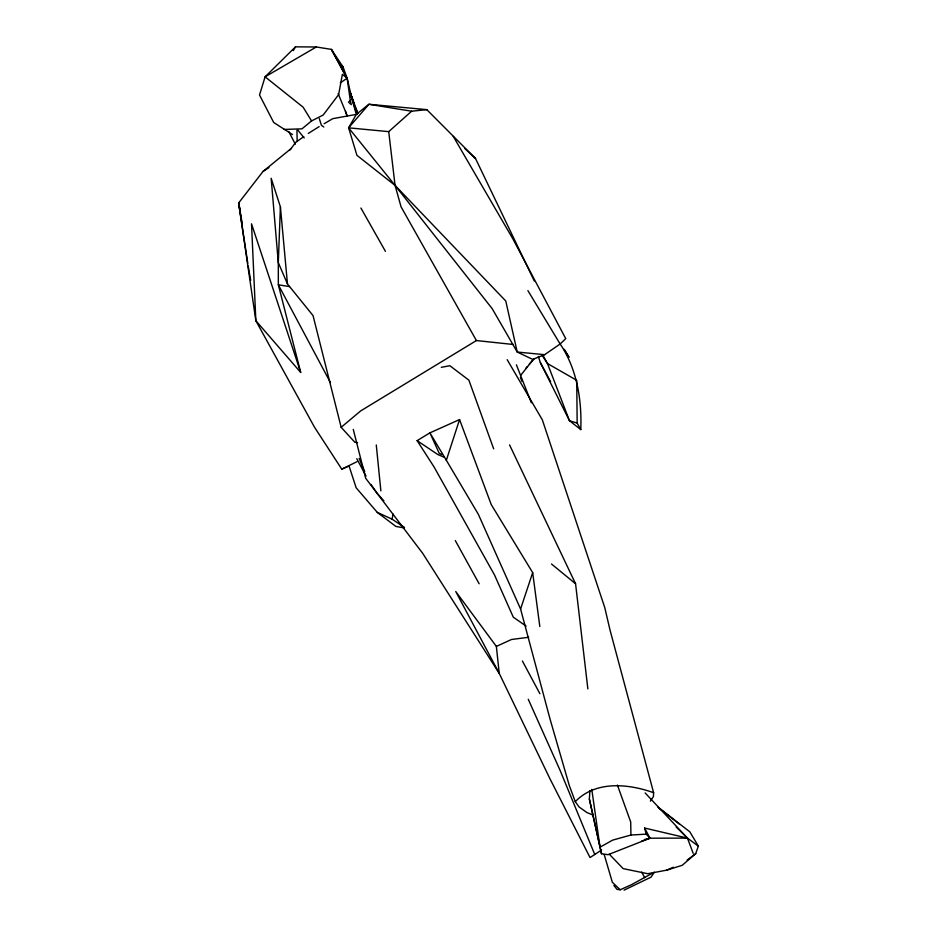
<?xml version="1.0" encoding="UTF-8"?>
<svg xmlns="http://www.w3.org/2000/svg" width="937" height="937" viewBox="0 0 937 937"><rect width="100%" height="100%" fill="white"/><g stroke="black" fill="none" stroke-linecap="round" stroke-linejoin="round"><path stroke-width="1.41" d="M357.618 442.604L354.854 442.287L341.162 427.307L313.04 315.593L287.472 283.981L278.301 262.629L271.156 178.276L280.409 206.866L278.301 262.629L278.348 284.801L300.683 372.422L255.848 320.712L238.654 202.954L263.051 171.424L291.512 148.245M507.175 359.667L542.347 419.881L604.763 607.586L610.034 630.097L653.616 792.714L653.429 796.555L650.383 801.135M538.342 356.458L540.333 362.537L569.473 420.725L580.776 429.603C581.959 399.912 576.876 368.393 559.822 343.516M609.366 854.275L623.14 868.622L647.725 873.706L666.746 870.145L682.253 865.284L695.734 853.607L698.346 846.146L687.465 838.111L650.02 838.193L608.066 854.696L601.507 853.748L589.361 799.027L589.912 790.559M404.526 527.461L392.064 519.157L393.048 514.05M593.18 815.108L586.937 812.566L579.078 806.968L575.283 801.65L569.263 785.417L550.007 718.948L520.585 609.015L478.338 514.296L446.34 460.266L459.563 419.565L429.919 432.859L417.117 440.636L434.03 466.895L494.56 575.072L513.3 617.178L526.125 626.092M520.585 609.015L532.684 572.636L491.222 504.539L459.563 419.565M453.239 136.357L513.125 239.322L565.749 338.644L560.127 344.008L544.62 354.678L532.731 359.41L517.224 352.043L505.781 301L395.063 185.397L356.938 155.331L348.611 127.83L356.294 114.408L368.932 104.276L426.78 109.641L475.516 158.494L534.301 281.006M293.281 50.598L295.495 46.85L316.296 46.979L331.37 49.38L343.094 67.007L347.358 79.013L352.054 99.31M289.966 150.025L295.729 142.342L303.729 136.661M520.773 375.245L533.903 358.777L529.264 364.247M525.563 368.628L527.414 366.437M544.62 354.678L517.224 352.043L492.23 308.73L395.063 185.397L348.611 127.83L368.932 104.276L411.636 111.21L426.78 109.641M348.423 102.25L350.286 100.376L347.135 78.216L331.37 49.38L347.358 79.013M295.495 46.85L265.101 76.822L259.526 95L273.698 122.489L292.485 134.553M575.283 801.65C595.604 780.486 628.247 783.648 653.616 792.714M348.611 127.83L388.714 131.637L411.636 111.21M341.162 427.307L360.663 410.921L476.406 340.553L513.312 344.488M340.283 82.866L347.135 78.216L342.38 74.339L338.62 94.637L323.183 115.028L311.564 120.92L301.96 128.849L284.192 129.423M601.589 849.976L590.041 857.554L549.785 778.436L499.222 673.352L455.745 591.528L496.364 646.413L499.222 673.352L422.61 553.205L365.688 478.28L353.272 429.392M687.114 860.107L695.734 853.607M308.308 133.405L319.166 126.624M263.051 171.424L268.931 167.606M316.296 46.979L265.101 76.822L303.131 107.193L311.564 120.92M324.12 123.731L332.787 118.659L356.294 114.408M613.887 885.512L617.073 889.412L620.212 889.775L631.362 884.739L654.331 872.206L651.004 877.173L624.077 890.15M300.683 372.422L251.526 223.814L255.848 320.712L314.527 427.249L341.771 469.168L349.302 465.912M356.938 461.718L341.771 469.168M496.364 646.413L511.497 639.491L528.667 637.277M666.746 870.145L673.34 867.229M641.587 841.133L650.02 838.193L644.621 828.039L687.465 838.111L693.157 853.302M644.492 839.517L650.02 838.193L646.19 834.153L630.929 835.019L612.622 840.149L600.02 847.189L591.786 789.364M441.292 367.327L449.854 365.723L468.887 380.164L493.658 448.846M289.521 286.581L278.348 284.801L330.468 382.647M404.257 527.964L395.847 526.407L377.271 512.375L356.165 487.79L348.962 465.748M580.776 429.603L577.169 423.079L569.473 420.725L547.477 363.544L542.546 354.619M444.173 457.244L437.696 454.457L417.117 440.636M377.271 512.375L392.064 519.157M441.561 454.504L439.184 453.25L429.919 432.859L446.34 460.266M323.78 127.022L321.426 125.289L319.283 118.601M657.715 806.933L689.843 831.833L698.346 846.146M658.746 807.858L679.173 823.951M551.495 564.004L575.564 583.751L587.862 688.894M349.372 103.035L351.27 104.628L350.286 100.376M341.536 65.567L343.094 67.007M464.811 148.514L475.516 158.494M620.212 889.775L612.353 882.279L604.236 854.673M676.198 827.031L687.465 838.111L645.124 792.936M383.865 500.827L377.096 493.354L370.982 484.441M297.825 130.091L304.174 137.95M542.031 355.193L547.477 363.544L576.723 380.305L577.169 423.079M527.894 290.611L560.127 344.008M550.593 381.675L540.333 362.537M360.909 208.026L385.423 251.327M476.406 340.553L401.059 206.831L395.063 185.397L388.714 131.637M455.312 540.59L479.147 583.786M641.693 872.101L644.726 877.7M522.389 660.983L539.899 693.708M356.774 458.661L366.051 476.113M288.701 131.449L295.307 144.169M509.552 444.876L575.564 583.751M528.257 699.26L560.244 770.718L594.772 854.544M354.725 106.349L357.911 113.529L350.145 92.271M359.129 458.427L364.751 471.756M338.152 93.548L347.358 116.141M520.375 377.365L522.014 381.418M516.416 364.844L531.361 402.781M617.389 785.065L630.706 821.983L630.929 835.019M357.067 114.537L350.098 92.33L355.919 113.084M345.484 111.093L347.123 116.352M644.621 828.039L646.19 834.153M589.361 799.027L601.507 853.748M247.778 263.227L238.654 202.954L240.422 211.469M250.683 280.374L248.211 266.096M238.654 202.954L242.133 222.947M532.684 572.636L539.817 626.548M376.276 444.97L380.867 490.883M280.409 206.866L287.472 283.981M296.947 130.36L297.158 141.534M568.911 357.056L564.156 349.396L568.911 357.056M353.659 103.011L350.11 92.283L354.198 105.155L353.659 103.011"/></g></svg>
